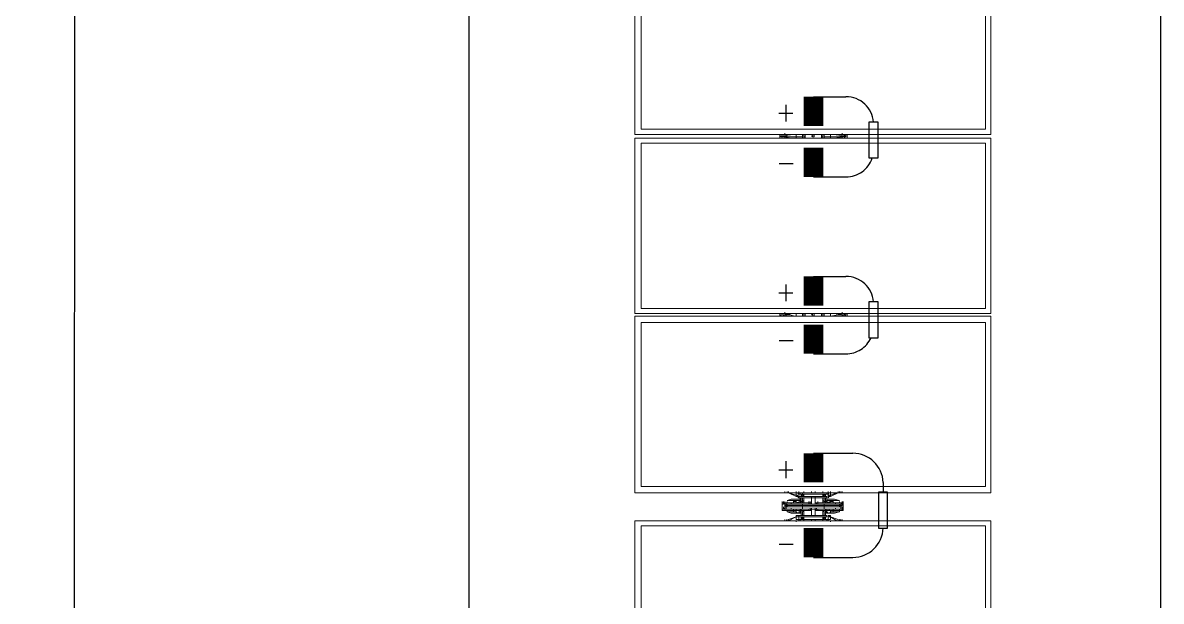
# Model space of a CAD drawing. Header units: feet. Extents: x -5.1 to 70.3, y -33 to 8.
# Drawn here: x 22.975 to 24.986, y -24.019 to -22.997 of the extents above; entities that cross this region are included whole.
import ezdxf
from ezdxf.lldxf.tags import DXFTag

# ---------------------------------------------------------------- set-up
doc = ezdxf.new("R2010")
doc.units = ezdxf.units.FT
doc.header["$MEASUREMENT"] = 0
doc.linetypes.add('HIDDEN', pattern=[0.375, 0.25, -0.125])
for name, color, linetype in [('E-DC HARNESS-POS', 10, 'DC HARNESS CABLE'), ('E-HARN-COMP', 8, 'Continuous'), ('E-TRNK-CABL-NEG', 170, 'HIDDEN'), ('E-TRUNK-CABLE-POS', 10, 'HIDDEN'), ('G-ANNO-TEXT', 1, 'Continuous'), ('PDF5_Geometry', 7, 'Continuous'), ('Polarity-Text', 7, 'Continuous')]:
    doc.layers.add(name, color=color, linetype=linetype)
tags = doc.linetypes.add('DC HARNESS CABLE', pattern='A,0.5,-0.2,["DH",Standard,S=0.1,R=0,X=-0.1,Y=-0.05],-0.2', length=0.9).pattern_tags.tags
tags[6] = DXFTag(74, 10)

msp = doc.modelspace()

# ---------------------------------------------------------------- linework, layer by layer
at = {"layer": 'E-DC HARNESS-POS', "ltscale": 0.5}
msp.add_lwpolyline([(24.9856, -26.6629), (24.9863, -13.3068)], dxfattribs=at)
at = {"layer": 'E-HARN-COMP', "const_width": 0.0347}
for points in [[(24.3723, -23.179), (24.3723, -23.1272)], [(24.3723, -23.2691), (24.3723, -23.2174)], [(24.3723, -23.4966), (24.3723, -23.4448)], [(24.3723, -23.5816), (24.3723, -23.5298)], [(24.3723, -23.809), (24.3723, -23.7573)], [(24.3723, -23.9414), (24.3723, -23.8896)]]:
    msp.add_lwpolyline(points, dxfattribs=at)
at = {"layer": 'E-HARN-COMP'}
for points in [[(24.4862, -23.2038), (24.4862, -23.1722), (24.4701, -23.1722), (24.4701, -23.2038)], [(24.4701, -23.2038), (24.4701, -23.2355), (24.4862, -23.2355), (24.4862, -23.2038)], [(24.4862, -23.5215), (24.4862, -23.4898), (24.4701, -23.4898), (24.4701, -23.5215)], [(24.4701, -23.5215), (24.4701, -23.5532), (24.4862, -23.5532), (24.4862, -23.5215)], [(24.5028, -23.8578), (24.5028, -23.8261), (24.4867, -23.8261), (24.4867, -23.8578)], [(24.4867, -23.8578), (24.4867, -23.8895), (24.5028, -23.8895), (24.5028, -23.8578)]]:
    msp.add_lwpolyline(points, dxfattribs=at)
at = {"layer": 'E-TRNK-CABL-NEG', "ltscale": 0.1}
for points in [[(24.3723, -23.2691), (24.4295, -23.2691, 0.32416), (24.4758, -23.2355, 0.32416)], [(24.3723, -23.5816), (24.4295, -23.5816, 0.292793), (24.4738, -23.5532, 0.292793)], [(24.3723, -23.9414), (24.4414, -23.9414, 0.404462), (24.4952, -23.8894)]]:
    msp.add_lwpolyline(points, format="xyb", dxfattribs=at)
at = {"layer": 'E-TRUNK-CABLE-POS', "ltscale": 0.1}
for points in [[(24.3723, -23.1272), (24.4295, -23.1272, -0.391396), (24.4781, -23.1722, -0.391396)], [(24.3723, -23.4448), (24.4295, -23.4448, -0.391396), (24.4781, -23.4898, -0.391396)], [(24.3723, -23.7573), (24.4414, -23.7573, -0.404462), (24.4952, -23.8092), (24.4952, -23.8252)]]:
    msp.add_lwpolyline(points, format="xyb", dxfattribs=at)
at = {"layer": 'G-ANNO-TEXT', "flags": 128}
for points in [[(23.165, -26.7126, -0.427062), (23.0663, -26.6027), (23.0703, -13.6083, 0.298343), (22.9755, -13.4798, 0.298343), (23.0703, -13.3513), (23.0703, -0.2551, -0.354962), (23.165, -0.1822)], [(23.8585, -26.7477, -0.401002), (23.7638, -26.6366), (23.7638, -22.8385, 0.298343), (23.669, -22.71, 0.298343), (23.7638, -22.5814), (23.7638, -18.4847, -0.298343), (23.8585, -18.3562)]]:
    msp.add_lwpolyline(points, format="xyb", dxfattribs=at)
at = {"layer": 'PDF5_Geometry', "lineweight": 5}
for points in [[(24.0564, -22.8839), (24.0564, -23.1938), (24.6852, -23.1938), (24.6852, -22.8839)], [(24.0676, -23.1848), (24.0676, -22.8929), (24.6762, -22.8929), (24.6762, -23.1848)], [(24.0564, -23.2005), (24.0564, -23.5105), (24.6852, -23.5105), (24.6852, -23.2005)], [(24.3686, -23.1961), (24.3708, -23.1983), (24.3731, -23.1983), (24.3731, -23.1938), (24.3708, -23.1938), (24.3708, -23.1961)], [(24.0676, -23.5015), (24.0676, -23.2095), (24.6762, -23.2095), (24.6762, -23.5015)], [(24.6852, -23.8271), (24.6852, -23.515), (24.0564, -23.515), (24.0564, -23.8271)], [(24.0676, -23.8159), (24.0676, -23.5262), (24.6762, -23.5262), (24.6762, -23.8159)], [(24.3686, -23.5127), (24.3708, -23.5127), (24.3708, -23.515), (24.3731, -23.515), (24.3731, -23.5127), (24.3731, -23.5105), (24.3708, -23.5105)], [(24.3259, -23.8271), (24.3214, -23.8271), (24.3147, -23.8271), (24.3214, -23.8271)], [(24.3551, -23.8249), (24.3551, -23.8271)], [(24.3686, -23.8249), (24.3686, -23.8271)], [(24.3686, -23.8249), (24.3686, -23.8271)], [(24.3753, -23.8249), (24.3753, -23.8271)], [(24.3753, -23.8249), (24.3753, -23.8271)], [(24.3888, -23.8249), (24.3888, -23.8271)], [(24.4023, -23.8271), (24.4, -23.8271), (24.3978, -23.8294), (24.3978, -23.8271), (24.3955, -23.8271), (24.3978, -23.8271), (24.3978, -23.8294), (24.4, -23.8271), (24.4023, -23.8271), (24.4023, -23.8316), (24.4023, -23.8339), (24.4157, -23.8271), (24.4023, -23.8339), (24.4023, -23.8316)], [(24.4202, -23.8271), (24.418, -23.8271)], [(24.4292, -23.8271), (24.4225, -23.8271)], [(24.3214, -23.8428), (24.3214, -23.8451)], [(24.3528, -23.8563), (24.391, -23.8563), (24.391, -23.8518), (24.418, -23.8518), (24.4202, -23.8518), (24.4202, -23.8496), (24.4202, -23.8518), (24.3528, -23.8518), (24.3259, -23.8518), (24.3259, -23.8496), (24.3259, -23.8473), (24.3259, -23.8496), (24.3259, -23.8518), (24.3236, -23.8518), (24.3259, -23.8518), (24.3528, -23.8518), (24.391, -23.8518), (24.391, -23.8563)], [(24.3236, -23.8496), (24.3528, -23.8496), (24.3528, -23.8473), (24.3236, -23.8473)], [(24.3259, -23.8406), (24.3326, -23.8384), (24.3484, -23.8384), (24.3484, -23.8406), (24.3461, -23.8406), (24.3484, -23.8406), (24.3484, -23.8384), (24.3326, -23.8384)], [(24.3371, -23.8451), (24.3259, -23.8451), (24.3371, -23.8451), (24.3371, -23.8406), (24.3259, -23.8406), (24.3371, -23.8406)], [(24.3259, -23.8451), (24.3259, -23.8428)], [(24.3326, -23.8451), (24.3326, -23.8473)], [(24.3484, -23.8384), (24.3349, -23.8384), (24.3484, -23.8384), (24.3484, -23.8361)], [(24.3461, -23.8406), (24.3394, -23.8406), (24.3416, -23.8406), (24.3416, -23.8451), (24.3484, -23.8428), (24.3484, -23.8406), (24.3394, -23.8406), (24.3371, -23.8406), (24.3394, -23.8406), (24.3416, -23.8406), (24.3416, -23.8451), (24.3484, -23.8428), (24.3506, -23.8428), (24.3484, -23.8406), (24.3506, -23.8428), (24.3484, -23.8406), (24.3506, -23.8428), (24.3484, -23.8428), (24.3484, -23.8406)], [(24.3416, -23.8428), (24.3371, -23.8428)], [(24.3416, -23.8316), (24.3416, -23.8339), (24.3439, -23.8339), (24.3439, -23.8316), (24.3439, -23.8339), (24.3416, -23.8339)], [(24.3461, -23.8339), (24.3461, -23.8361), (24.3955, -23.8361), (24.3955, -23.8339), (24.3955, -23.8361), (24.3461, -23.8361), (24.3461, -23.8339), (24.3461, -23.8361), (24.3439, -23.8339), (24.3416, -23.8339), (24.3439, -23.8339), (24.3461, -23.8361)], [(24.3461, -23.8294), (24.3461, -23.8339), (24.3439, -23.8339), (24.3439, -23.8316), (24.3439, -23.8339), (24.3461, -23.8339)], [(24.3506, -23.8406), (24.3506, -23.8428), (24.3484, -23.8406), (24.3506, -23.8428)], [(24.3506, -23.8316), (24.3528, -23.8339), (24.3551, -23.8316), (24.3528, -23.8294)], [(24.3506, -23.8316), (24.3528, -23.8339), (24.3551, -23.8316), (24.3528, -23.8294)], [(24.3551, -23.8316), (24.3551, -23.8294), (24.3528, -23.8294), (24.3506, -23.8294), (24.3506, -23.8316), (24.3506, -23.8339), (24.3528, -23.8339), (24.3551, -23.8339)], [(24.3506, -23.8339), (24.3506, -23.8316), (24.3506, -23.8339), (24.3528, -23.8339), (24.3551, -23.8316), (24.3551, -23.8339), (24.3528, -23.8339)], [(24.3506, -23.8428), (24.3506, -23.8451)], [(24.3528, -23.8294), (24.3528, -23.8316)], [(24.3528, -23.8294), (24.3528, -23.8316)], [(24.3551, -23.8361), (24.3551, -23.8451)], [(24.3686, -23.8428), (24.3686, -23.8451)], [(24.3798, -23.8428), (24.3798, -23.8451), (24.3753, -23.8451), (24.3798, -23.8451)], [(24.3753, -23.8428), (24.3753, -23.8451)], [(24.3753, -23.8428), (24.3753, -23.8451)], [(24.3888, -23.8316), (24.391, -23.8339), (24.3933, -23.8316), (24.391, -23.8294)], [(24.3888, -23.8316), (24.391, -23.8339), (24.3933, -23.8316), (24.391, -23.8294)], [(24.3933, -23.8316), (24.3933, -23.8294), (24.391, -23.8294), (24.3888, -23.8294), (24.3888, -23.8316), (24.3888, -23.8339), (24.391, -23.8339), (24.3933, -23.8339)], [(24.3888, -23.8451), (24.3888, -23.8361)], [(24.3933, -23.8339), (24.3933, -23.8316), (24.3933, -23.8294), (24.3933, -23.8316), (24.391, -23.8339)], [(24.3933, -23.8451), (24.3933, -23.8428), (24.3955, -23.8406), (24.3933, -23.8428), (24.3955, -23.8406), (24.3933, -23.8428), (24.3933, -23.8406), (24.3933, -23.8428)], [(24.3933, -23.8406), (24.3933, -23.8428), (24.3955, -23.8406), (24.3933, -23.8428)], [(24.418, -23.8406), (24.409, -23.8384), (24.3955, -23.8384), (24.3955, -23.8406), (24.3978, -23.8406), (24.3955, -23.8406), (24.3955, -23.8384), (24.409, -23.8384)], [(24.4067, -23.8406), (24.4045, -23.8406), (24.3955, -23.8406), (24.3955, -23.8428), (24.4, -23.8451), (24.4023, -23.8428), (24.4023, -23.8406), (24.4045, -23.8406)], [(24.4023, -23.8316), (24.4023, -23.8339)], [(24.4067, -23.8428), (24.4023, -23.8428)], [(24.418, -23.8428), (24.418, -23.8451), (24.418, -23.8428), (24.418, -23.8451), (24.4067, -23.8451), (24.4067, -23.8406), (24.418, -23.8406), (24.4067, -23.8406), (24.4067, -23.8451), (24.418, -23.8451)], [(24.4112, -23.8451), (24.4112, -23.8473)], [(24.418, -23.8473), (24.418, -23.8496), (24.418, -23.8518), (24.418, -23.8496)], [(24.3214, -23.8518), (24.3214, -23.8541)], [(24.3641, -23.8586), (24.3641, -23.8563), (24.3641, -23.8586), (24.3326, -23.8586), (24.3214, -23.8586), (24.3326, -23.8586)], [(24.3236, -23.8496), (24.3236, -23.8518)], [(24.3236, -23.8518), (24.3528, -23.8518), (24.3528, -23.8563), (24.3236, -23.8563)], [(24.3259, -23.8608), (24.3259, -23.8586), (24.3371, -23.8586), (24.3259, -23.8586), (24.3259, -23.8608), (24.3371, -23.8608), (24.3394, -23.8608), (24.3416, -23.8608), (24.3416, -23.8586), (24.3484, -23.8586), (24.3484, -23.8608), (24.3461, -23.8608), (24.3461, -23.8631), (24.3484, -23.8631), (24.3326, -23.8631)], [(24.3259, -23.8608), (24.3371, -23.8608), (24.3371, -23.8586), (24.3416, -23.8586), (24.3484, -23.8586), (24.3484, -23.8608), (24.3461, -23.8608), (24.3461, -23.8631), (24.3394, -23.8608), (24.3461, -23.8631), (24.3484, -23.8631), (24.3326, -23.8631)], [(24.3326, -23.8541), (24.3326, -23.8563)], [(24.3326, -23.8541), (24.3326, -23.8563)], [(24.3371, -23.8608), (24.3394, -23.8608), (24.3416, -23.8608), (24.3416, -23.8586), (24.3371, -23.8586)], [(24.3416, -23.8698), (24.3416, -23.8675)], [(24.3439, -23.8698), (24.3461, -23.8698), (24.3461, -23.8743), (24.3484, -23.8743), (24.3461, -23.8743), (24.3461, -23.8698), (24.3439, -23.8698), (24.3416, -23.8698), (24.3439, -23.8698), (24.3416, -23.8698), (24.3416, -23.8675), (24.3461, -23.8675), (24.3461, -23.8698), (24.3461, -23.8675), (24.3416, -23.8675), (24.3416, -23.8698)], [(24.3955, -23.8698), (24.3955, -23.8675), (24.3461, -23.8675), (24.3461, -23.8698), (24.3461, -23.8675), (24.3955, -23.8675)], [(24.3551, -23.8586), (24.3551, -23.8675)], [(24.3686, -23.8563), (24.3686, -23.8541), (24.3686, -23.8563), (24.3663, -23.8586), (24.3641, -23.8586), (24.3663, -23.8586), (24.3686, -23.8586)], [(24.3663, -23.8541), (24.3663, -23.8563)], [(24.3663, -23.8541), (24.3663, -23.8563)], [(24.3686, -23.8541), (24.3686, -23.8563)], [(24.3753, -23.8541), (24.3753, -23.8563)], [(24.3753, -23.8541), (24.3753, -23.8563)], [(24.3888, -23.8675), (24.3888, -23.8586)], [(24.3978, -23.8631), (24.4045, -23.8608), (24.4023, -23.8608), (24.4023, -23.8586), (24.4, -23.8586), (24.3955, -23.8586), (24.3955, -23.8608), (24.3978, -23.8631), (24.4045, -23.8608), (24.4067, -23.8608), (24.4045, -23.8608), (24.4023, -23.8608), (24.4023, -23.8586), (24.4, -23.8586), (24.3955, -23.8586), (24.3933, -23.8586), (24.3955, -23.8608), (24.3933, -23.8586), (24.3955, -23.8586), (24.3955, -23.8608)], [(24.418, -23.8608), (24.409, -23.8631), (24.3955, -23.8631), (24.3978, -23.8631), (24.3955, -23.8631), (24.409, -23.8631)], [(24.3978, -23.8698), (24.3978, -23.8675), (24.4023, -23.8675), (24.3978, -23.8675)], [(24.4023, -23.8675), (24.4023, -23.8698), (24.4023, -23.8675), (24.4, -23.8698)], [(24.4023, -23.8586), (24.4067, -23.8586)], [(24.418, -23.8608), (24.4067, -23.8608), (24.4067, -23.8586), (24.418, -23.8586)], [(24.418, -23.8608), (24.418, -23.8586), (24.4067, -23.8586), (24.4067, -23.8608)], [(24.4112, -23.8541), (24.4112, -23.8563)], [(24.4112, -23.8541), (24.4112, -23.8563)], [(24.418, -23.8563), (24.418, -23.8586)], [(24.4225, -23.8541), (24.4225, -23.8518), (24.4225, -23.8541), (24.4225, -23.8518), (24.4225, -23.8541), (24.4225, -23.8563), (24.4202, -23.8563), (24.4225, -23.8563), (24.4202, -23.8563), (24.4225, -23.8563)], [(24.4202, -23.8563), (24.4225, -23.8563)], [(24.6852, -24.1865), (24.6852, -23.8765), (24.0564, -23.8765), (24.0564, -24.1865)], [(24.0676, -23.8855), (24.0676, -24.1775), (24.6762, -24.1775), (24.6762, -23.8855)], [(24.3214, -23.8765), (24.3236, -23.8765), (24.3259, -23.8743), (24.3236, -23.8765), (24.3214, -23.8765), (24.3147, -23.8765)], [(24.3506, -23.872), (24.3528, -23.8743), (24.3551, -23.872), (24.3528, -23.8698)], [(24.3551, -23.8698), (24.3551, -23.872), (24.3528, -23.8743), (24.3506, -23.8743), (24.3506, -23.872), (24.3506, -23.8698), (24.3506, -23.872), (24.3506, -23.8698), (24.3528, -23.8698), (24.3551, -23.8698), (24.3551, -23.872), (24.3551, -23.8743), (24.3528, -23.8743), (24.3506, -23.8743), (24.3506, -23.872), (24.3506, -23.8698), (24.3528, -23.8698), (24.3528, -23.872), (24.3528, -23.8698), (24.3528, -23.872), (24.3528, -23.8698), (24.3528, -23.872), (24.3528, -23.8698), (24.3528, -23.872), (24.3528, -23.8698), (24.3528, -23.872), (24.3528, -23.8698), (24.3528, -23.872), (24.3528, -23.8698), (24.3528, -23.872), (24.3528, -23.8698), (24.3528, -23.872), (24.3528, -23.8698), (24.3528, -23.872), (24.3528, -23.8698), (24.3551, -23.8698), (24.3551, -23.872), (24.3551, -23.8698), (24.3528, -23.8698), (24.3506, -23.8698)], [(24.3506, -23.872), (24.3528, -23.8743), (24.3551, -23.872), (24.3528, -23.8698)], [(24.3528, -23.8743), (24.3551, -23.8743), (24.3551, -23.8765), (24.3551, -23.8743), (24.3551, -23.872), (24.3528, -23.8743), (24.3506, -23.8743), (24.3506, -23.872), (24.3506, -23.8743)], [(24.3686, -23.8743), (24.3686, -23.8765)], [(24.3686, -23.8743), (24.3686, -23.8765)], [(24.3753, -23.8743), (24.3753, -23.8765)], [(24.3753, -23.8743), (24.3753, -23.8765)], [(24.391, -23.8698), (24.3888, -23.8698), (24.3888, -23.872), (24.3888, -23.8743), (24.3888, -23.8765), (24.3888, -23.8743), (24.391, -23.8743), (24.3933, -23.872), (24.3933, -23.8743), (24.391, -23.8743), (24.3933, -23.872), (24.3933, -23.8698)], [(24.3888, -23.872), (24.391, -23.8743), (24.3933, -23.872), (24.391, -23.8698)], [(24.3888, -23.872), (24.391, -23.8743), (24.3933, -23.872), (24.391, -23.8698)], [(24.3888, -23.872), (24.3888, -23.8743), (24.391, -23.8743), (24.3933, -23.8743), (24.3933, -23.872), (24.3933, -23.8698), (24.391, -23.8698), (24.3888, -23.8698)], [(24.391, -23.8698), (24.391, -23.872)], [(24.391, -23.8698), (24.391, -23.872)], [(24.418, -23.8743), (24.4202, -23.8765)], [(24.4292, -23.8765), (24.4225, -23.8765)]]:
    msp.add_lwpolyline(points, close=True, dxfattribs=at)
for points in [[(24.3124, -23.1938), (24.3124, -23.2005)], [(24.3169, -23.1961), (24.3147, -23.1961), (24.3169, -23.1961)], [(24.3214, -23.1961), (24.3169, -23.1961), (24.3192, -23.1983), (24.3214, -23.1983), (24.3236, -23.1983)], [(24.3416, -23.2005), (24.3416, -23.1983), (24.3304, -23.1983), (24.3169, -23.1961)], [(24.3528, -23.2005), (24.3528, -23.1983), (24.3416, -23.1983)], [(24.3528, -23.1938), (24.3528, -23.1983)], [(24.3551, -23.1938), (24.3551, -23.1983), (24.3551, -23.2005)], [(24.3573, -23.1983), (24.3551, -23.1983)], [(24.3573, -23.1938), (24.3573, -23.1983), (24.3573, -23.2005)], [(24.3865, -23.1938), (24.3865, -23.2005)], [(24.3888, -23.1983), (24.3865, -23.1983), (24.3865, -23.1961)], [(24.3888, -23.2005), (24.3888, -23.1983), (24.3888, -23.1938)], [(24.391, -23.1983), (24.391, -23.1938)], [(24.4023, -23.1983), (24.391, -23.1983), (24.391, -23.2005)], [(24.4023, -23.2005), (24.4023, -23.1983), (24.4157, -23.1983), (24.4247, -23.1961), (24.427, -23.1961), (24.427, -23.1938)], [(24.4292, -23.1961), (24.427, -23.1961), (24.4247, -23.1983), (24.4225, -23.1983), (24.4202, -23.1983)], [(24.4225, -23.1961), (24.427, -23.1961), (24.4292, -23.1961), (24.4292, -23.1938)], [(24.4314, -23.1938), (24.4314, -23.2005)], [(24.3124, -23.5105), (24.3124, -23.515)], [(24.3214, -23.5127), (24.3169, -23.5127), (24.3147, -23.5127), (24.3192, -23.5127), (24.3192, -23.515), (24.3214, -23.515), (24.3236, -23.515)], [(24.3416, -23.5127), (24.3416, -23.515), (24.3394, -23.515), (24.3304, -23.5127), (24.3169, -23.5127)], [(24.3528, -23.5127), (24.3528, -23.515), (24.3416, -23.515)], [(24.3528, -23.5105), (24.3528, -23.515)], [(24.3551, -23.5105), (24.3551, -23.515), (24.3551, -23.5127)], [(24.3551, -23.515), (24.3573, -23.515), (24.3573, -23.5105)], [(24.3865, -23.5105), (24.3865, -23.515), (24.3888, -23.515)], [(24.3888, -23.5105), (24.3888, -23.515), (24.3888, -23.5127)], [(24.391, -23.5127), (24.391, -23.515), (24.4023, -23.515), (24.4157, -23.5127), (24.427, -23.5127), (24.427, -23.5105)], [(24.391, -23.515), (24.391, -23.5105)], [(24.4202, -23.515), (24.4225, -23.515), (24.4247, -23.515), (24.4247, -23.5127), (24.4292, -23.5127), (24.4292, -23.5105)], [(24.4225, -23.5127), (24.427, -23.5127), (24.4292, -23.5127)], [(24.4314, -23.5105), (24.4314, -23.515)], [(24.6852, -23.8271), (24.0564, -23.8271)], [(24.6762, -23.8159), (24.0676, -23.8159)], [(24.3259, -23.8271), (24.3259, -23.8271)], [(24.3259, -23.8271), (24.3259, -23.8271)], [(24.3461, -23.8271), (24.3484, -23.8271), (24.3461, -23.8271), (24.3461, -23.8294), (24.3439, -23.8271), (24.3416, -23.8271), (24.3416, -23.8316), (24.3439, -23.8316), (24.3416, -23.8316), (24.3416, -23.8339), (24.3281, -23.8271), (24.3416, -23.8339), (24.3416, -23.8316), (24.3416, -23.8271), (24.3439, -23.8271), (24.3461, -23.8294), (24.3484, -23.8294), (24.3484, -23.8271), (24.3955, -23.8271), (24.3955, -23.8294), (24.3978, -23.8294), (24.3978, -23.8339), (24.4, -23.8316), (24.4023, -23.8316), (24.4, -23.8316), (24.4, -23.8339), (24.4023, -23.8339), (24.4, -23.8339), (24.3978, -23.8361), (24.3978, -23.8339), (24.4, -23.8316), (24.4, -23.8339), (24.4023, -23.8339), (24.4, -23.8339), (24.3978, -23.8361), (24.3978, -23.8339), (24.3978, -23.8294), (24.3955, -23.8294), (24.3955, -23.8271), (24.3484, -23.8271), (24.3484, -23.8294), (24.3461, -23.8294), (24.3461, -23.8271), (24.3461, -23.8249)], [(24.3551, -23.8294), (24.3528, -23.8294), (24.3506, -23.8294), (24.3528, -23.8294), (24.3528, -23.8271)], [(24.3978, -23.8271), (24.3978, -23.8249)], [(24.418, -23.8271), (24.418, -23.8271)], [(24.418, -23.8271), (24.418, -23.8271)], [(24.4225, -23.8271), (24.4225, -23.8271)], [(24.4225, -23.8271), (24.4225, -23.8271)], [(24.3192, -23.8473), (24.3192, -23.8451), (24.3192, -23.8473), (24.3192, -23.8451), (24.3169, -23.8451), (24.3214, -23.8451), (24.3214, -23.8473), (24.3214, -23.8451), (24.3214, -23.8473), (24.3214, -23.8451), (24.3326, -23.8451), (24.3326, -23.8473), (24.3326, -23.8451), (24.3641, -23.8451), (24.3641, -23.8473), (24.3641, -23.8451), (24.3326, -23.8451), (24.3214, -23.8451), (24.3214, -23.8473), (24.3214, -23.8451), (24.3214, -23.8473), (24.3214, -23.8496), (24.3236, -23.8496), (24.3236, -23.8473), (24.3236, -23.8451), (24.3236, -23.8473), (24.3236, -23.8496), (24.3214, -23.8496), (24.3214, -23.8473), (24.3214, -23.8496), (24.3214, -23.8473), (24.3192, -23.8451), (24.3169, -23.8451), (24.3214, -23.8451), (24.3214, -23.8473), (24.3236, -23.8473), (24.3236, -23.8496), (24.3236, -23.8518), (24.3236, -23.8496), (24.3236, -23.8518), (24.3236, -23.8496), (24.3236, -23.8473), (24.3214, -23.8473), (24.3214, -23.8496), (24.3214, -23.8473), (24.3214, -23.8496), (24.3214, -23.8473), (24.3192, -23.8451), (24.3192, -23.8428), (24.3192, -23.8451)], [(24.3192, -23.8518), (24.3192, -23.8541), (24.3192, -23.8563), (24.3192, -23.8541), (24.3192, -23.8563), (24.3214, -23.8541), (24.3214, -23.8518), (24.3214, -23.8541), (24.3214, -23.8518), (24.3214, -23.8541), (24.3192, -23.8563), (24.3169, -23.8563), (24.3169, -23.8473), (24.3169, -23.8451), (24.3169, -23.8428), (24.3169, -23.8451), (24.3169, -23.8473), (24.3169, -23.8541), (24.3169, -23.8563)], [(24.3192, -23.8473), (24.3192, -23.8451), (24.3192, -23.8473)], [(24.3214, -23.8473), (24.3214, -23.8473)], [(24.391, -23.8496), (24.4202, -23.8496), (24.4202, -23.8473), (24.391, -23.8473), (24.4202, -23.8473), (24.4202, -23.8496), (24.391, -23.8496), (24.391, -23.8518), (24.3528, -23.8518), (24.3528, -23.8496), (24.3236, -23.8496), (24.3236, -23.8473), (24.3528, -23.8473), (24.3528, -23.8496), (24.391, -23.8496), (24.391, -23.8473), (24.3528, -23.8473), (24.391, -23.8473), (24.391, -23.8496), (24.3528, -23.8496), (24.3528, -23.8518)], [(24.3259, -23.8428), (24.3259, -23.8428)], [(24.3349, -23.8406), (24.3349, -23.8406)], [(24.3349, -23.8406), (24.3349, -23.8406)], [(24.3461, -23.8339), (24.3461, -23.8339)], [(24.3461, -23.8361), (24.3461, -23.8361)], [(24.3461, -23.8361), (24.3461, -23.8361)], [(24.3506, -23.8316), (24.3506, -23.8294), (24.3506, -23.8316)], [(24.3506, -23.8294), (24.3506, -23.8294)], [(24.3551, -23.8316), (24.3551, -23.8294), (24.3506, -23.8294), (24.3506, -23.8316), (24.3506, -23.8339), (24.3528, -23.8339), (24.3551, -23.8316), (24.3551, -23.8294), (24.3551, -23.8316), (24.3551, -23.8294), (24.3528, -23.8294)], [(24.3506, -23.8316), (24.3506, -23.8316)], [(24.3506, -23.8339), (24.3506, -23.8339)], [(24.3506, -23.8361), (24.3506, -23.8451), (24.3506, -23.8428), (24.3506, -23.8406), (24.3506, -23.8428), (24.3528, -23.8428), (24.3528, -23.8451)], [(24.3528, -23.8316), (24.3528, -23.8294)], [(24.3528, -23.8316), (24.3528, -23.8294)], [(24.3528, -23.8316), (24.3528, -23.8294)], [(24.3528, -23.8316), (24.3528, -23.8294)], [(24.3528, -23.8294), (24.3528, -23.8294)], [(24.3528, -23.8316), (24.3528, -23.8294)], [(24.3528, -23.8316), (24.3528, -23.8294)], [(24.3528, -23.8316), (24.3528, -23.8294)], [(24.3528, -23.8316), (24.3528, -23.8294)], [(24.3528, -23.8316), (24.3528, -23.8294)], [(24.3528, -23.8316), (24.3528, -23.8294)], [(24.3528, -23.8316), (24.3528, -23.8294)], [(24.3528, -23.8316), (24.3528, -23.8294)], [(24.3528, -23.8316), (24.3528, -23.8294)], [(24.3528, -23.8316), (24.3528, -23.8294)], [(24.3528, -23.8339), (24.3528, -23.8339)], [(24.3528, -23.8361), (24.3528, -23.8406), (24.3551, -23.8428)], [(24.3551, -23.8294), (24.3551, -23.8294)], [(24.3551, -23.8316), (24.3551, -23.8316)], [(24.3551, -23.8339), (24.3551, -23.8339)], [(24.3663, -23.8428), (24.3663, -23.8451), (24.3663, -23.8428), (24.3663, -23.8451), (24.3641, -23.8451), (24.3641, -23.8428), (24.3641, -23.8451), (24.3686, -23.8451), (24.3686, -23.8428), (24.3686, -23.8451), (24.3663, -23.8451), (24.3686, -23.8451), (24.3686, -23.8428), (24.3686, -23.8451), (24.3641, -23.8451), (24.3663, -23.8451)], [(24.3686, -23.8339), (24.3686, -23.8361), (24.3686, -23.8473), (24.3686, -23.8361), (24.3753, -23.8361)], [(24.3686, -23.8361), (24.3753, -23.8361), (24.3753, -23.8473), (24.3753, -23.8361), (24.3753, -23.8339)], [(24.3753, -23.8451), (24.3753, -23.8428)], [(24.3753, -23.8451), (24.3753, -23.8428)], [(24.3753, -23.8451), (24.3753, -23.8428)], [(24.3753, -23.8451), (24.3753, -23.8428)], [(24.3753, -23.8451), (24.3753, -23.8428)], [(24.3753, -23.8451), (24.3798, -23.8451)], [(24.3798, -23.8451), (24.3753, -23.8451)], [(24.4225, -23.8496), (24.4225, -23.8473), (24.4225, -23.8451), (24.4202, -23.8473), (24.4225, -23.8451), (24.4225, -23.8428), (24.4225, -23.8451), (24.4112, -23.8451), (24.4112, -23.8473), (24.4112, -23.8451), (24.3798, -23.8451), (24.3798, -23.8473), (24.3798, -23.8451), (24.4112, -23.8451), (24.4225, -23.8451)], [(24.3888, -23.8294), (24.3888, -23.8294)], [(24.3888, -23.8316), (24.3888, -23.8294), (24.3888, -23.8316), (24.3888, -23.8294), (24.391, -23.8294), (24.3933, -23.8294), (24.3933, -23.8316), (24.391, -23.8339), (24.3888, -23.8339), (24.3888, -23.8316), (24.3888, -23.8339), (24.391, -23.8339), (24.3888, -23.8339), (24.3888, -23.8294), (24.391, -23.8294), (24.3933, -23.8294), (24.391, -23.8294), (24.391, -23.8316), (24.391, -23.8294), (24.391, -23.8316), (24.391, -23.8294), (24.391, -23.8316), (24.391, -23.8294), (24.391, -23.8316), (24.391, -23.8294), (24.391, -23.8316), (24.391, -23.8294), (24.391, -23.8316), (24.391, -23.8294), (24.391, -23.8316), (24.391, -23.8294), (24.391, -23.8316), (24.391, -23.8294), (24.391, -23.8316), (24.391, -23.8294), (24.3888, -23.8294)], [(24.3888, -23.8316), (24.3888, -23.8316)], [(24.3888, -23.8339), (24.3888, -23.8339)], [(24.3888, -23.8428), (24.391, -23.8406), (24.391, -23.8361)], [(24.391, -23.8294), (24.391, -23.8294)], [(24.391, -23.8339), (24.391, -23.8339)], [(24.3933, -23.8361), (24.3933, -23.8451), (24.3933, -23.8428), (24.3955, -23.8428), (24.3933, -23.8428), (24.391, -23.8428), (24.391, -23.8451)], [(24.3933, -23.8294), (24.3933, -23.8294)], [(24.3933, -23.8316), (24.3933, -23.8316)], [(24.3933, -23.8339), (24.3933, -23.8339)], [(24.3955, -23.8339), (24.3955, -23.8339)], [(24.3955, -23.8339), (24.3955, -23.8339)], [(24.3955, -23.8361), (24.3955, -23.8361)], [(24.3955, -23.8384), (24.409, -23.8384), (24.3955, -23.8384), (24.3955, -23.8361)], [(24.3955, -23.8361), (24.3955, -23.8361)], [(24.3955, -23.8428), (24.3955, -23.8406), (24.3978, -23.8406)], [(24.3955, -23.8428), (24.4, -23.8451)], [(24.4045, -23.8406), (24.3978, -23.8406)], [(24.4, -23.8451), (24.4023, -23.8428), (24.4023, -23.8406), (24.4045, -23.8406)], [(24.409, -23.8406), (24.409, -23.8406)], [(24.409, -23.8406), (24.409, -23.8406)], [(24.418, -23.8428), (24.418, -23.8428)], [(24.418, -23.8428), (24.418, -23.8428)], [(24.4247, -23.8451), (24.4247, -23.8473), (24.4247, -23.8451), (24.4225, -23.8451), (24.4225, -23.8473), (24.4202, -23.8473), (24.4202, -23.8496), (24.4202, -23.8518), (24.4202, -23.8496), (24.4202, -23.8518), (24.4202, -23.8496), (24.4225, -23.8496), (24.4225, -23.8473), (24.4225, -23.8496), (24.4225, -23.8473), (24.4225, -23.8496), (24.4225, -23.8473), (24.4247, -23.8473), (24.4247, -23.8451), (24.4247, -23.8473), (24.4225, -23.8473), (24.4202, -23.8473), (24.4202, -23.8496), (24.4202, -23.8473), (24.4225, -23.8473), (24.4225, -23.8496), (24.4225, -23.8473), (24.4225, -23.8496), (24.4202, -23.8496), (24.4202, -23.8473), (24.4225, -23.8473), (24.4225, -23.8451), (24.4225, -23.8473), (24.4225, -23.8451), (24.4247, -23.8451), (24.4247, -23.8428), (24.4247, -23.8451), (24.4225, -23.8473), (24.4247, -23.8451), (24.4247, -23.8428), (24.4247, -23.8451), (24.4247, -23.8473), (24.4247, -23.8541), (24.4247, -23.8518)], [(24.4225, -23.8473), (24.4225, -23.8473)], [(24.4247, -23.8563), (24.4247, -23.8473)], [(24.3214, -23.8563), (24.3214, -23.8541), (24.3214, -23.8563), (24.3214, -23.8586), (24.3169, -23.8586), (24.3169, -23.8563), (24.3169, -23.8586), (24.3214, -23.8586), (24.3214, -23.8563), (24.3236, -23.8563), (24.3236, -23.8541), (24.3236, -23.8563), (24.3214, -23.8563), (24.3214, -23.8541), (24.3214, -23.8563), (24.3214, -23.8541), (24.3214, -23.8563), (24.3214, -23.8541), (24.3214, -23.8518), (24.3236, -23.8518), (24.3214, -23.8518), (24.3214, -23.8541)], [(24.3169, -23.8541), (24.3169, -23.8563), (24.3192, -23.8563), (24.3192, -23.8541)], [(24.3214, -23.8563), (24.3214, -23.8563)], [(24.3214, -23.8563), (24.3214, -23.8563)], [(24.391, -23.8518), (24.4202, -23.8518), (24.4202, -23.8563), (24.391, -23.8563), (24.4202, -23.8563), (24.4202, -23.8518), (24.418, -23.8518), (24.391, -23.8518), (24.391, -23.8496), (24.391, -23.8518), (24.3528, -23.8518), (24.3528, -23.8563), (24.3236, -23.8563), (24.3236, -23.8518), (24.3528, -23.8518), (24.3528, -23.8496)], [(24.3506, -23.8586), (24.3506, -23.8608), (24.3484, -23.8631), (24.3349, -23.8631), (24.3484, -23.8631), (24.3484, -23.8608), (24.3506, -23.8586), (24.3484, -23.8586), (24.3506, -23.8586), (24.3484, -23.8608), (24.3484, -23.8631), (24.3506, -23.8608), (24.3506, -23.8586), (24.3506, -23.8563)], [(24.3349, -23.8608), (24.3349, -23.8608)], [(24.3349, -23.8608), (24.3349, -23.8608)], [(24.3461, -23.8675), (24.3461, -23.8675)], [(24.3461, -23.8675), (24.3461, -23.8675)], [(24.3528, -23.8586), (24.3506, -23.8586), (24.3506, -23.8563), (24.3506, -23.8586), (24.3506, -23.8608), (24.3484, -23.8631), (24.3506, -23.8608), (24.3506, -23.8586), (24.3506, -23.8675)], [(24.3551, -23.8586), (24.3528, -23.8608), (24.3528, -23.8675)], [(24.3686, -23.8653), (24.3686, -23.8675), (24.3686, -23.8563), (24.3686, -23.8586), (24.3663, -23.8586), (24.3641, -23.8586), (24.3663, -23.8586), (24.3686, -23.8563), (24.3686, -23.8675), (24.3753, -23.8675), (24.3753, -23.8563), (24.3775, -23.8586), (24.3798, -23.8586), (24.3753, -23.8586), (24.3753, -23.8563), (24.3753, -23.8675), (24.3753, -23.8653)], [(24.3686, -23.8675), (24.3753, -23.8675)], [(24.3753, -23.8563), (24.3753, -23.8541)], [(24.3753, -23.8563), (24.3753, -23.8541)], [(24.3753, -23.8563), (24.3753, -23.8541)], [(24.3753, -23.8563), (24.3775, -23.8586), (24.3798, -23.8586)], [(24.3753, -23.8586), (24.3753, -23.8563)], [(24.3753, -23.8586), (24.3753, -23.8563)], [(24.3753, -23.8586), (24.3798, -23.8586)], [(24.4225, -23.8563), (24.4247, -23.8563), (24.4247, -23.8586), (24.4225, -23.8586), (24.4225, -23.8563), (24.4247, -23.8563), (24.4247, -23.8586), (24.4225, -23.8586), (24.4112, -23.8586), (24.3798, -23.8586), (24.3798, -23.8563), (24.3798, -23.8586), (24.4112, -23.8586), (24.4225, -23.8586), (24.4225, -23.8563), (24.4225, -23.8541), (24.4225, -23.8518), (24.4202, -23.8518), (24.4225, -23.8518), (24.4225, -23.8541), (24.4225, -23.8518), (24.4225, -23.8541), (24.4247, -23.8563), (24.4247, -23.8541), (24.4247, -23.8563), (24.4247, -23.8541), (24.4247, -23.8563), (24.4247, -23.8541), (24.4247, -23.8563)], [(24.391, -23.8675), (24.391, -23.8608), (24.3888, -23.8586)], [(24.391, -23.8586), (24.3933, -23.8586), (24.3933, -23.8563), (24.3933, -23.8586), (24.3933, -23.8608), (24.3955, -23.8631), (24.409, -23.8631), (24.3955, -23.8631), (24.3933, -23.8608), (24.3933, -23.8586), (24.3933, -23.8675)], [(24.3955, -23.8631), (24.3933, -23.8608), (24.3933, -23.8586), (24.3933, -23.8563)], [(24.3933, -23.8586), (24.3933, -23.8608), (24.3955, -23.8631), (24.3955, -23.8608)], [(24.3955, -23.8675), (24.3955, -23.8675)], [(24.3955, -23.8675), (24.3955, -23.8675)], [(24.409, -23.8608), (24.409, -23.8608)], [(24.409, -23.8608), (24.409, -23.8608)], [(24.418, -23.8608), (24.418, -23.8608)], [(24.418, -23.8608), (24.418, -23.8608)], [(24.4225, -23.8541), (24.4247, -23.8563)], [(24.0564, -23.8765), (24.6852, -23.8765)], [(24.6762, -23.8855), (24.0676, -23.8855)], [(24.3259, -23.8765), (24.3259, -23.8765)], [(24.3259, -23.8765), (24.3259, -23.8765)], [(24.3978, -23.8765), (24.3955, -23.8765), (24.3978, -23.8765), (24.3978, -23.8743), (24.4023, -23.8743), (24.4023, -23.8698), (24.4, -23.8698), (24.4023, -23.8698), (24.4157, -23.8743), (24.4023, -23.8698), (24.4023, -23.8743), (24.3978, -23.8743), (24.3955, -23.8743), (24.3955, -23.8765), (24.3484, -23.8765), (24.3484, -23.8743), (24.3484, -23.8765), (24.3461, -23.8765), (24.3461, -23.8743), (24.3416, -23.8743), (24.3416, -23.8698), (24.3281, -23.8743), (24.3416, -23.8698), (24.3416, -23.8743), (24.3461, -23.8743)], [(24.3461, -23.8765), (24.3484, -23.8765), (24.3955, -23.8765), (24.3955, -23.8743), (24.3978, -23.8743), (24.3978, -23.8698), (24.4, -23.8698), (24.3978, -23.8698), (24.3978, -23.8743)], [(24.3461, -23.8698), (24.3461, -23.8698)], [(24.3461, -23.8765), (24.3461, -23.8743), (24.3461, -23.8765)], [(24.3506, -23.8698), (24.3506, -23.8698)], [(24.3506, -23.872), (24.3506, -23.872)], [(24.3506, -23.8743), (24.3506, -23.8743)], [(24.3528, -23.8698), (24.3528, -23.8698)], [(24.3528, -23.8743), (24.3528, -23.872)], [(24.3528, -23.8743), (24.3528, -23.8743)], [(24.3551, -23.8698), (24.3551, -23.8698)], [(24.3551, -23.872), (24.3551, -23.872)], [(24.3551, -23.8743), (24.3551, -23.8743)], [(24.3888, -23.872), (24.3888, -23.8698)], [(24.391, -23.8698), (24.3888, -23.8698)], [(24.3888, -23.8698), (24.3888, -23.8698)], [(24.391, -23.872), (24.391, -23.8698), (24.3888, -23.8698)], [(24.3888, -23.872), (24.3888, -23.8698)], [(24.391, -23.8743), (24.3888, -23.8743), (24.3888, -23.872)], [(24.3888, -23.872), (24.3888, -23.872)], [(24.391, -23.8743), (24.3888, -23.8743), (24.3888, -23.872)], [(24.3888, -23.8743), (24.3888, -23.8743)], [(24.391, -23.872), (24.391, -23.8698)], [(24.391, -23.872), (24.391, -23.8698)], [(24.391, -23.872), (24.391, -23.8698)], [(24.391, -23.872), (24.391, -23.8698)], [(24.391, -23.8698), (24.3933, -23.8698), (24.3933, -23.872)], [(24.391, -23.8698), (24.391, -23.8698)], [(24.391, -23.872), (24.391, -23.8698)], [(24.391, -23.872), (24.391, -23.8698)], [(24.391, -23.872), (24.391, -23.8698)], [(24.391, -23.872), (24.391, -23.8698)], [(24.391, -23.872), (24.391, -23.8698)], [(24.391, -23.872), (24.391, -23.8698)], [(24.391, -23.872), (24.391, -23.8698)], [(24.391, -23.872), (24.391, -23.8698)], [(24.3933, -23.8698), (24.391, -23.8698)], [(24.391, -23.872), (24.391, -23.8698)], [(24.391, -23.8743), (24.391, -23.8743)], [(24.3933, -23.8698), (24.3933, -23.8698)], [(24.3933, -23.872), (24.3933, -23.8698)], [(24.3933, -23.872), (24.3933, -23.872)], [(24.3933, -23.8743), (24.3933, -23.8743)], [(24.3955, -23.8698), (24.3955, -23.8698)], [(24.3955, -23.8698), (24.3955, -23.8698)], [(24.3978, -23.8765), (24.3978, -23.8743), (24.3978, -23.8765)], [(24.418, -23.8765), (24.418, -23.8765)], [(24.418, -23.8765), (24.418, -23.8765)], [(24.4225, -23.8765), (24.4225, -23.8765)], [(24.4225, -23.8765), (24.4225, -23.8765)]]:
    msp.add_lwpolyline(points, dxfattribs=at)
at = {"layer": 'PDF5_Geometry', "color": 8, "lineweight": 5, "true_color": 0x808080}
for points in [[(24.3124, -23.1938), (24.3124, -23.2005)], [(24.3169, -23.2005), (24.3169, -23.1983), (24.3147, -23.1983), (24.3147, -23.1961)], [(24.3169, -23.1961), (24.3371, -23.1938)], [(24.3169, -23.1961), (24.3169, -23.1961)], [(24.3236, -23.1938), (24.3214, -23.1938)], [(24.3214, -23.2005), (24.3214, -23.1983), (24.3236, -23.1983), (24.3326, -23.2005)], [(24.3236, -23.1983), (24.3236, -23.1961)], [(24.3259, -23.2005), (24.3259, -23.1983), (24.3236, -23.1983), (24.3236, -23.2005)], [(24.3416, -23.1938), (24.3416, -23.1983)], [(24.4023, -23.1983), (24.4023, -23.1938)], [(24.4067, -23.1938), (24.427, -23.1961)], [(24.4225, -23.2005), (24.4225, -23.1983), (24.4202, -23.1983), (24.4112, -23.2005)], [(24.4202, -23.2005), (24.4202, -23.1983), (24.418, -23.1983), (24.418, -23.2005)], [(24.4202, -23.1938), (24.4225, -23.1938), (24.4225, -23.1916)], [(24.4292, -23.1961), (24.4292, -23.1983), (24.427, -23.1983), (24.427, -23.2005)], [(24.427, -23.1961), (24.427, -23.1961)], [(24.4314, -23.1938), (24.4314, -23.2005)], [(24.3124, -23.5105), (24.3124, -23.515)], [(24.3169, -23.515), (24.3147, -23.515), (24.3147, -23.5127)], [(24.3169, -23.5127), (24.3371, -23.5105)], [(24.3169, -23.5127), (24.3169, -23.5127)], [(24.3236, -23.5105), (24.3214, -23.5105), (24.3214, -23.5082)], [(24.3326, -23.515), (24.3214, -23.515), (24.3214, -23.5127)], [(24.3259, -23.515), (24.3236, -23.515), (24.3236, -23.5127)], [(24.3416, -23.5105), (24.3416, -23.515)], [(24.4023, -23.515), (24.4023, -23.5105)], [(24.4067, -23.5105), (24.427, -23.5127)], [(24.4112, -23.515), (24.4225, -23.515), (24.4225, -23.5127)], [(24.4202, -23.515), (24.418, -23.515)], [(24.4202, -23.5105), (24.4225, -23.5105), (24.4225, -23.5082)], [(24.4292, -23.5127), (24.427, -23.515)], [(24.427, -23.5127), (24.427, -23.5127)], [(24.4314, -23.5105), (24.4314, -23.515)], [(24.3192, -23.8473), (24.3192, -23.8473)], [(24.3192, -23.8473), (24.3192, -23.8473)], [(24.3214, -23.8473), (24.3214, -23.8451)], [(24.3214, -23.8451), (24.3326, -23.8451)], [(24.3214, -23.8473), (24.3214, -23.8451)], [(24.3214, -23.8473), (24.3214, -23.8451)], [(24.3214, -23.8473), (24.3214, -23.8451)], [(24.3326, -23.8451), (24.3214, -23.8451)], [(24.3214, -23.8496), (24.3214, -23.8473)], [(24.3214, -23.8496), (24.3214, -23.8473)], [(24.4247, -23.8473), (24.4247, -23.8473)], [(24.4247, -23.8473), (24.4247, -23.8473)], [(24.3192, -23.8563), (24.3192, -23.8563)], [(24.3192, -23.8563), (24.3192, -23.8563)], [(24.4247, -23.8563), (24.4247, -23.8563)], [(24.4247, -23.8563), (24.4247, -23.8563)]]:
    msp.add_lwpolyline(points, dxfattribs=at)
for points in [[(24.3214, -23.1916), (24.3214, -23.1938)], [(24.3214, -23.8249), (24.3214, -23.8271)], [(24.3259, -23.8249), (24.3259, -23.8271)], [(24.3281, -23.8271), (24.3416, -23.8316), (24.3281, -23.8271), (24.3281, -23.8249)], [(24.3416, -23.8249), (24.3416, -23.8271), (24.3394, -23.8271), (24.3416, -23.8271)], [(24.4023, -23.8271), (24.4, -23.8271), (24.4023, -23.8271), (24.4023, -23.8249)], [(24.4023, -23.8316), (24.4135, -23.8271)], [(24.4157, -23.8249), (24.4157, -23.8271)], [(24.418, -23.8249), (24.418, -23.8271)], [(24.4202, -23.8249), (24.4202, -23.8271)], [(24.4225, -23.8249), (24.4225, -23.8271)], [(24.3192, -23.8473), (24.3169, -23.8473)], [(24.3214, -23.8451), (24.3214, -23.8473)], [(24.3214, -23.8473), (24.3214, -23.8496)], [(24.3641, -23.8473), (24.3326, -23.8473), (24.3641, -23.8473), (24.3686, -23.8473)], [(24.3371, -23.8428), (24.3371, -23.8451)], [(24.3416, -23.8428), (24.3416, -23.8451)], [(24.3461, -23.8339), (24.3506, -23.8339)], [(24.3506, -23.8294), (24.3484, -23.8294)], [(24.3484, -23.8451), (24.3484, -23.8428)], [(24.3888, -23.8294), (24.3551, -23.8294)], [(24.3551, -23.8339), (24.3888, -23.8339)], [(24.3663, -23.8451), (24.3663, -23.8473)], [(24.3663, -23.8451), (24.3663, -23.8473)], [(24.3686, -23.8428), (24.3686, -23.8451)], [(24.3753, -23.8428), (24.3753, -23.8451)], [(24.3753, -23.8473), (24.3798, -23.8473), (24.4112, -23.8473)], [(24.3775, -23.8451), (24.3775, -23.8473)], [(24.3775, -23.8451), (24.3775, -23.8473)], [(24.3955, -23.8294), (24.3933, -23.8294)], [(24.3933, -23.8339), (24.3955, -23.8339)], [(24.3955, -23.8428), (24.3955, -23.8451)], [(24.4, -23.8428), (24.4, -23.8451)], [(24.4067, -23.8428), (24.4067, -23.8451)], [(24.4112, -23.8451), (24.4225, -23.8451), (24.4225, -23.8473), (24.4225, -23.8451), (24.4225, -23.8473), (24.4225, -23.8496), (24.4225, -23.8473), (24.4225, -23.8451), (24.4225, -23.8473), (24.4225, -23.8451)], [(24.4202, -23.8473), (24.4202, -23.8496), (24.4202, -23.8518), (24.4202, -23.8496)], [(24.4247, -23.8451), (24.4247, -23.8473)], [(24.3169, -23.8563), (24.3192, -23.8563)], [(24.3214, -23.8541), (24.3214, -23.8563), (24.3214, -23.8541), (24.3214, -23.8518), (24.3214, -23.8541), (24.3214, -23.8518), (24.3214, -23.8496), (24.3214, -23.8518), (24.3214, -23.8541), (24.3214, -23.8518)], [(24.3326, -23.8586), (24.3214, -23.8586)], [(24.3686, -23.8541), (24.3686, -23.8563), (24.3641, -23.8563), (24.3326, -23.8563), (24.3641, -23.8563), (24.3686, -23.8563)], [(24.3371, -23.8563), (24.3371, -23.8586)], [(24.3416, -23.8563), (24.3416, -23.8586)], [(24.3484, -23.8563), (24.3484, -23.8586)], [(24.3663, -23.8541), (24.3663, -23.8563)], [(24.3663, -23.8541), (24.3663, -23.8563)], [(24.3753, -23.8541), (24.3753, -23.8563), (24.4112, -23.8563), (24.3798, -23.8563), (24.3753, -23.8563)], [(24.3775, -23.8541), (24.3775, -23.8563)], [(24.3775, -23.8541), (24.3775, -23.8563)], [(24.3955, -23.8563), (24.3955, -23.8586)], [(24.4, -23.8563), (24.4, -23.8586)], [(24.4067, -23.8563), (24.4067, -23.8586)], [(24.4225, -23.8586), (24.4112, -23.8586)], [(24.4225, -23.8518), (24.4225, -23.8541)], [(24.4225, -23.8541), (24.4225, -23.8563), (24.4225, -23.8541), (24.4225, -23.8518), (24.4225, -23.8541), (24.4225, -23.8518)], [(24.4247, -23.8541), (24.4247, -23.8563)], [(24.3214, -23.8743), (24.3214, -23.8765)], [(24.3259, -23.8765), (24.3259, -23.8743)], [(24.3416, -23.8698), (24.3281, -23.8765), (24.3281, -23.8743), (24.3281, -23.8765)], [(24.3416, -23.8765), (24.3416, -23.8788), (24.3416, -23.8765), (24.3394, -23.8765)], [(24.3506, -23.8698), (24.3461, -23.8698)], [(24.3484, -23.8743), (24.3506, -23.8743)], [(24.3888, -23.8698), (24.3551, -23.8698)], [(24.3551, -23.8743), (24.3888, -23.8743)], [(24.3955, -23.8698), (24.3933, -23.8698)], [(24.3933, -23.8743), (24.3955, -23.8743)], [(24.4023, -23.8788), (24.4023, -23.8765), (24.4, -23.8765), (24.4023, -23.8765)], [(24.4135, -23.8765), (24.4023, -23.8698)], [(24.4157, -23.8765), (24.4157, -23.8743)], [(24.418, -23.8765), (24.418, -23.8743)], [(24.4202, -23.8743), (24.4202, -23.8765)], [(24.4225, -23.8743), (24.4225, -23.8765)]]:
    msp.add_lwpolyline(points, close=True, dxfattribs=at)
at = {"layer": 'Polarity-Text'}
for p, q in [((24.3234, -23.1415), (24.3234, -23.1712)), ((24.3108, -23.1563), (24.3359, -23.1563)), ((24.3113, -23.2455), (24.3364, -23.2455)), ((24.3234, -23.4591), (24.3234, -23.4888)), ((24.3108, -23.474), (24.3359, -23.474)), ((24.3113, -23.558), (24.3364, -23.558)), ((24.3108, -23.7864), (24.3359, -23.7864)), ((24.3234, -23.7716), (24.3234, -23.8012)), ((24.3113, -23.9178), (24.3364, -23.9178))]:
    msp.add_line(p, q, dxfattribs=at)

doc.saveas('drawing.dxf')
